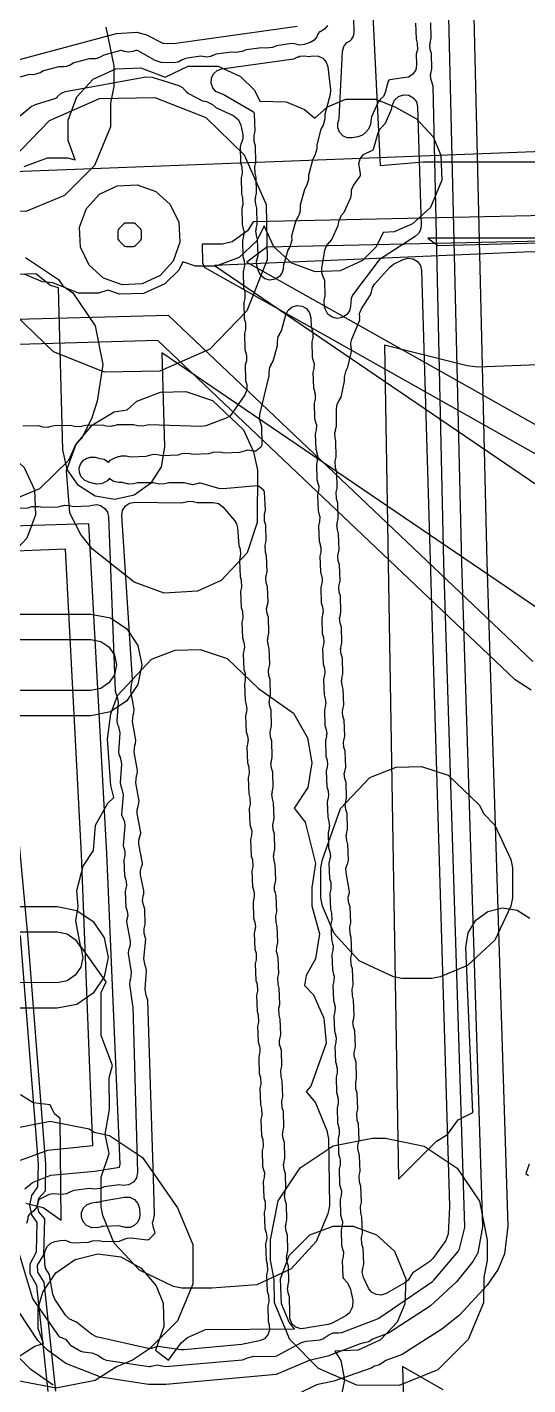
# Model space of a CAD drawing. Header units: metres. Extents: x 17722 to 17999, y 13535 to 15917.
# Drawn here: x 17771.5 to 17791.1, y 15805.2 to 15858.6 of the extents above; entities that cross this region are included whole.
import ezdxf

# ---------------------------------------------------------------- set-up
doc = ezdxf.new("R2010")
doc.units = ezdxf.units.M
doc.layers.add('AI_GREENING_EXCLUSIONS', color=1, linetype='Continuous')
doc.layers.add('AI_GREENING_LAWN', color=82, linetype='Continuous')

msp = doc.modelspace()

# ---------------------------------------------------------------- linework, layer by layer
at = {"layer": 'AI_GREENING_EXCLUSIONS'}
for points in [[(17792.97, 15873.001), (17784.376, 15873.004), (17785.344, 15853.174), (17787.04, 15853.329), (17794.567, 15853.329)], [(17767.036, 15864.103), (17767.865, 15852.832), (17793.435, 15853.806)], [(17787.948, 15862.317), (17788.541, 15837.569), (17789.366, 15811.451), (17789.182, 15810.427), (17788.989, 15810.077), (17788.345, 15809.282), (17787.311, 15808.326), (17785.668, 15807.267), (17785.04, 15807.027), (17784.897, 15806.923), (17784.55, 15806.841), (17783.282, 15806.357), (17782.554, 15806.193), (17781.256, 15805.638), (17776.915, 15805.249), (17776.235, 15805.25), (17774.352, 15805.534), (17772.985, 15806.078), (17772.261, 15806.593), (17771.878, 15806.979), (17771.149, 15808.091)], [(17788.948, 15862.352), (17789.541, 15837.594), (17790.366, 15811.472), (17790.225, 15810.379), (17789.976, 15809.78), (17789.544, 15809.147), (17788.459, 15807.967), (17787.763, 15807.421), (17786.207, 15806.425), (17785.561, 15806.194), (17785.314, 15806.015), (17785.12, 15805.968), (17784.99, 15805.892), (17783.519, 15805.383), (17782.836, 15805.234), (17782.094, 15804.861)], [(17774.56, 15858.626), (17774.864, 15857.095), (17774.864, 15856.289), (17774.733, 15855.63), (17774.733, 15854.705), (17774.113, 15853.183), (17772.926, 15851.996), (17771.404, 15851.376), (17769.743, 15851.392), (17768.298, 15851.996), (17767.154, 15853.119), (17766.507, 15854.628), (17766.491, 15855.548), (17766.342, 15856.298), (17766.342, 15857.1), (17766.646, 15858.631)], [(17769.68, 15856.952), (17774.97, 15858.377), (17775.779, 15858.428), (17776.154, 15858.321), (17776.817, 15857.975), (17777.306, 15857.993), (17782.076, 15858.662)], [(17771.338, 15853.144), (17772.255, 15853.485), (17772.255, 15853.485), (17773.047, 15853.485), (17773.351, 15853.4), (17773.073, 15854.166), (17773.073, 15854.958), (17773.414, 15855.875), (17774.061, 15856.574), (17774.943, 15856.983), (17775.929, 15857.022), (17776.884, 15856.655), (17777.792, 15857.09), (17778.972, 15857.09), (17779.854, 15856.681), (17780.394, 15856.141), (17780.613, 15855.714), (17781.648, 15855.685), (17782.371, 15855.383), (17782.771, 15855.035), (17783.273, 15855.486), (17783.996, 15855.788), (17785.176, 15855.788), (17785.942, 15855.474), (17786.775, 15855.011), (17787.422, 15854.312), (17787.724, 15853.589), (17787.763, 15852.603), (17787.315, 15851.527), (17786.616, 15850.88), (17785.893, 15850.578), (17785.458, 15850.539), (17785.187, 15849.988), (17784.647, 15849.448), (17783.765, 15849.039), (17782.779, 15849), (17781.862, 15849.341), (17781.163, 15849.988), (17780.779, 15850.804), (17780.492, 15850.215), (17779.793, 15849.568), (17778.876, 15849.227), (17778.084, 15849.227), (17777.586, 15849.393), (17777.42, 15849.069), (17776.88, 15848.529), (17776.037, 15848.145), (17775.097, 15848.116), (17774.635, 15848.277), (17774.268, 15848.166), (17773.476, 15848.166), (17772.474, 15848.565), (17772.061, 15848.604), (17771.338, 15848.906)], [(17801.581, 15851.422), (17780.341, 15850.961), (17780.129, 15850.611), (17779.526, 15850.174), (17779.146, 15850.086), (17778.337, 15850.083), (17778.351, 15849.361), (17778.423, 15849.178), (17798.288, 15837.992)], [(17792.34, 15850.221), (17780.885, 15849.972), (17780.102, 15849.38), (17798.778, 15838.864)], [(17794.567, 15850.329), (17787.217, 15850.329), (17787.61, 15850.038), (17794.616, 15850.223)], [(17793.356, 15849.801), (17790.986, 15849.771), (17778.826, 15849.244), (17794.7, 15838.45)], [(17771.398, 15849.563), (17772.695, 15848.695), (17772.863, 15848.445), (17773.261, 15848.178), (17774.129, 15846.881), (17774.433, 15845.35), (17774.212, 15843.909), (17774, 15843.254), (17773.607, 15842.464), (17773.358, 15842.197), (17773.086, 15841.584), (17771.942, 15840.461), (17770.42, 15839.841)], [(17791.58, 15835.734), (17776.757, 15845.814), (17776.857, 15842.1), (17776.725, 15841.331), (17776.309, 15840.671), (17775.672, 15840.22), (17774.911, 15840.047), (17774.141, 15840.179), (17773.481, 15840.595), (17773.031, 15841.232), (17772.858, 15841.993), (17772.688, 15848.365), (17772.373, 15848.455), (17771.797, 15848.914), (17768.162, 15848.788), (17768.276, 15847.212), (17768.593, 15836.884), (17768.973, 15836.352), (17769.149, 15835.591), (17769.03, 15834.526), (17768.683, 15833.969), (17769.201, 15815.476), (17769.775, 15804.721)], [(17791.34, 15833.681), (17777.019, 15847.278), (17765.046, 15846.966)], [(17791.274, 15832.554), (17790.651, 15832.956), (17776.6, 15846.297), (17766.072, 15845.995)], [(17796.266, 15845.521), (17789.184, 15845.252), (17788.758, 15845.297), (17785.515, 15846.121), (17786.066, 15813.315), (17787.561, 15814.81), (17787.983, 15815.079), (17788.408, 15815.653), (17788.979, 15815.943), (17788.709, 15822.424), (17788.799, 15823.002), (17789.103, 15823.502), (17789.576, 15823.847), (17790.145, 15823.985), (17790.723, 15823.895), (17791.223, 15823.59)], [(17771.366, 15812.944), (17771.668, 15813.192), (17772.395, 15813.473), (17774.125, 15813.632), (17775.094, 15813.794), (17775.112, 15813.91), (17774.597, 15826.13), (17773.886, 15839.094), (17769.985, 15838.972)], [(17771.195, 15814.074), (17772.275, 15814.466), (17774.047, 15814.638), (17773.597, 15826.083), (17772.964, 15838.097), (17770.016, 15837.973)], [(17766.348, 15835.539), (17773.97, 15835.541), (17774.735, 15835.389), (17775.384, 15834.955), (17775.818, 15834.306), (17775.97, 15833.541), (17775.818, 15832.776), (17775.384, 15832.127), (17774.735, 15831.693), (17773.97, 15831.541), (17766.454, 15831.539)], [(17765.374, 15834.536), (17773.97, 15834.541), (17774.352, 15834.465), (17774.677, 15834.248), (17774.894, 15833.924), (17774.97, 15833.541), (17774.894, 15833.158), (17774.677, 15832.834), (17774.352, 15832.617), (17773.97, 15832.541), (17765.427, 15832.536)], [(17772.586, 15804.99), (17772.131, 15809.269), (17771.876, 15809.66), (17771.871, 15809.933), (17772.12, 15810.341), (17772.152, 15811.757), (17771.926, 15812.034), (17771.872, 15812.302), (17771.926, 15812.57), (17772.177, 15812.863), (17772.201, 15813.913), (17771.493, 15822.929), (17770.649, 15831.968)], [(17766.652, 15824.043), (17772.645, 15824.043), (17773.411, 15823.89), (17774.06, 15823.457), (17774.493, 15822.808), (17774.645, 15822.043), (17774.493, 15821.277), (17774.06, 15820.628), (17773.411, 15820.195), (17772.645, 15820.043), (17766.765, 15820.043)], [(17766.061, 15823.043), (17772.645, 15823.043), (17773.028, 15822.967), (17773.353, 15822.75), (17773.569, 15822.425), (17773.645, 15822.043), (17773.569, 15821.66), (17773.353, 15821.336), (17773.028, 15821.119), (17772.645, 15821.043), (17765.736, 15821.074)], [(17772.286, 15804.975), (17771.844, 15809.137), (17771.583, 15809.597), (17771.576, 15809.987), (17771.822, 15810.457), (17771.849, 15811.619), (17771.648, 15811.919), (17771.572, 15812.302), (17771.648, 15812.684), (17771.881, 15813.019), (17771.901, 15813.905), (17771.194, 15822.903)], [(17771.407, 15812.38), (17772.092, 15812.203), (17772.804, 15811.712), (17772.755, 15815.704), (17772.539, 15815.896), (17772.371, 15816.243), (17771.697, 15816.32), (17771.201, 15816.632)], [(17770.831, 15815.297), (17772.362, 15815.601), (17773.893, 15815.297), (17773.893, 15815.297), (17774.092, 15815.163), (17774.695, 15815.044), (17775.992, 15814.176), (17777.374, 15812.195), (17777.971, 15810.753), (17777.97, 15809.192), (17777.372, 15807.75), (17776.267, 15806.647), (17775.597, 15806.2), (17774.976, 15805.943), (17774.134, 15805.4), (17772.597, 15805.101), (17771.021, 15805.4)], [(17791.205, 15813.905), (17791.075, 15813.543), (17791.171, 15813.461)], [(17771.108, 15806.33), (17771.76, 15806.759), (17772.099, 15806.859), (17771.892, 15807.454), (17771.892, 15808.246), (17772.084, 15808.878), (17772.594, 15809.639), (17773.345, 15810.163), (17774.235, 15810.381), (17775.144, 15810.263), (17775.949, 15809.825), (17776.54, 15809.126), (17776.806, 15808.44), (17776.84, 15807.525), (17776.505, 15806.601), (17777.019, 15806.206), (17777.511, 15806.886), (17777.764, 15807.098), (17778.478, 15807.414), (17781.979, 15807.436), (17781.769, 15807.698), (17781.467, 15808.421), (17781.428, 15809.407), (17781.769, 15810.324), (17782.575, 15811.13), (17783.492, 15811.471), (17784.284, 15811.471), (17785.201, 15811.13), (17785.9, 15810.483), (17786.348, 15809.407), (17786.309, 15808.421), (17786.007, 15807.698), (17785.36, 15806.999), (17784.478, 15806.59), (17783.56, 15806.551), (17783.795, 15806.194), (17783.942, 15805.427), (17783.784, 15804.663)], [(17772.478, 15805.217), (17771.601, 15805.842), (17771.15, 15806.294)], [(17787.822, 15805.034), (17786.213, 15805.952), (17786.635, 15790.64)]]:
    msp.add_lwpolyline(points, dxfattribs=at)
for points in [[(17776.482, 15855.857), (17778.483, 15855.062), (17779.992, 15853.605), (17780.855, 15851.64), (17780.894, 15849.467), (17780.099, 15847.466), (17778.642, 15845.957), (17776.677, 15845.094), (17774.504, 15845.055), (17772.503, 15845.85), (17770.994, 15847.307), (17770.131, 15849.272), (17770.092, 15851.445), (17770.887, 15853.446), (17772.344, 15854.955), (17774.309, 15855.818), (17776.482, 15855.857)], [(17776.526, 15852.16), (17777.09, 15851.648), (17777.424, 15850.947), (17777.463, 15850.159), (17777.197, 15849.423), (17776.685, 15848.859), (17775.984, 15848.525), (17775.196, 15848.486), (17774.46, 15848.752), (17773.896, 15849.264), (17773.562, 15849.965), (17773.523, 15850.753), (17773.789, 15851.489), (17774.301, 15852.053), (17775.002, 15852.387), (17775.79, 15852.426), (17776.526, 15852.16)], [(17773.004, 15841.185), (17773.386, 15842.224), (17774.029, 15842.984), (17774.884, 15843.491), (17775.399, 15843.567), (17775.774, 15843.915), (17776.705, 15844.265), (17777.699, 15844.292), (17778.749, 15843.94), (17779.973, 15842.781), (17780.359, 15841.925), (17780.514, 15841.206), (17780.507, 15839.144), (17780.113, 15837.954), (17779.084, 15836.857), (17778.153, 15836.44), (17776.851, 15836.367), (17775.669, 15836.793), (17774.034, 15838.098), (17773.569, 15838.669), (17773.142, 15839.505), (17773.004, 15841.185)], [(17770.639, 15841.955), (17771.338, 15841.308), (17771.747, 15840.426), (17771.786, 15839.44), (17771.445, 15838.523), (17770.798, 15837.824), (17769.916, 15837.415), (17768.93, 15837.376), (17768.013, 15837.717), (17767.314, 15838.364), (17766.905, 15839.246), (17766.866, 15840.232), (17767.207, 15841.149), (17767.854, 15841.848), (17768.736, 15842.257), (17769.722, 15842.296), (17770.639, 15841.955)], [(17774.367, 15818.974), (17774.377, 15820.659), (17774.565, 15821.084), (17773.563, 15822.501), (17773.38, 15823.479), (17773.464, 15824.044), (17773.414, 15824.668), (17773.662, 15825.631), (17774.072, 15826.25), (17774.154, 15827.234), (17774.632, 15828.106), (17774.874, 15828.326), (17774.745, 15828.802), (17774.617, 15830.621), (17774.747, 15831.619), (17775.008, 15832.343), (17776.345, 15833.773), (17777.276, 15834.123), (17778.27, 15834.15), (17779.32, 15833.798), (17780.556, 15832.619), (17781.939, 15831.64), (17782.488, 15830.678), (17782.655, 15829.697), (17782.492, 15828.716), (17781.962, 15827.912), (17782.394, 15827.364), (17782.8, 15825.729), (17782.66, 15824.794), (17782.66, 15824.063), (17782.952, 15822.973), (17782.792, 15821.991), (17782.433, 15821.324), (17782.363, 15820.938), (17782.716, 15820.564), (17783.124, 15819.657), (17783.214, 15818.667), (17782.609, 15816.977), (17782.433, 15816.765), (17782.796, 15816.316), (17783.249, 15815.232), (17783.314, 15814.91), (17783.347, 15812.275), (17783.282, 15811.953), (17782.829, 15810.87), (17781.841, 15809.796), (17780.494, 15809.165), (17778.728, 15809.04), (17777.541, 15809.04), (17777.218, 15809.105), (17775.872, 15809.736), (17774.884, 15810.809), (17774.431, 15811.893), (17774.366, 15812.215), (17774.366, 15813.402), (17774.684, 15814.331), (17774.525, 15815.088), (17774.7, 15816.058), (17774.687, 15817.307), (17774.821, 15817.794), (17774.367, 15818.974)], [(17788.011, 15829.201), (17789.235, 15828.042), (17789.412, 15827.681), (17789.855, 15827.238), (17790.485, 15825.891), (17790.55, 15825.569), (17790.55, 15824.381), (17790.485, 15824.059), (17789.855, 15822.712), (17788.781, 15821.724), (17787.697, 15821.271), (17787.375, 15821.206), (17786.188, 15821.206), (17785.865, 15821.271), (17784.518, 15821.902), (17783.531, 15822.976), (17783.077, 15824.059), (17783.012, 15824.381), (17783.012, 15825.569), (17783.077, 15825.891), (17783.777, 15827.897), (17784.937, 15829.119), (17785.967, 15829.526), (17786.961, 15829.553), (17788.011, 15829.201)], [(17783.493, 15814.629), (17785.024, 15814.933), (17785.546, 15814.928), (17787.077, 15814.624), (17788.374, 15813.756), (17789.242, 15812.459), (17789.546, 15810.928), (17789.546, 15810.122), (17789.415, 15809.463), (17789.399, 15808.461), (17788.795, 15807.016), (17787.608, 15805.829), (17786.086, 15805.209), (17784.425, 15805.225), (17782.916, 15805.872), (17781.793, 15807.016), (17781.189, 15808.461), (17781.173, 15809.381), (17781.024, 15810.131), (17781.024, 15810.933), (17781.328, 15812.464), (17782.196, 15813.761), (17783.493, 15814.629)]]:
    msp.add_lwpolyline(points, close=True, dxfattribs=at)
at = {"layer": 'AI_GREENING_LAWN'}
for points in [[(17770.964, 15810.992), (17771.673, 15808.63), (17771.708, 15808.558), (17772.695, 15807.158), (17772.728, 15807.127), (17772.815, 15807.092), (17772.813, 15807.088), (17772.981, 15807.011), (17773.081, 15806.879), (17773.091, 15806.885), (17773.134, 15806.819), (17773.165, 15806.794), (17773.574, 15806.563), (17773.668, 15806.533), (17774.007, 15806.495), (17774.243, 15806.405), (17774.455, 15806.253), (17774.562, 15806.209), (17776.263, 15805.953), (17776.299, 15805.953), (17776.333, 15805.963), (17776.348, 15805.97), (17776.575, 15806.018), (17776.685, 15805.989), (17776.686, 15805.995), (17776.896, 15805.952), (17779.933, 15806.222), (17780.029, 15806.251), (17780.121, 15806.3), (17780.371, 15806.36), (17781.157, 15806.341), (17781.281, 15806.371), (17782.242, 15806.897), (17782.434, 15806.956), (17782.978, 15807.008), (17783.09, 15807.048), (17783.324, 15807.204), (17783.495, 15807.276), (17783.68, 15807.281), (17783.702, 15807.277), (17783.829, 15807.291), (17785.237, 15807.831), (17785.289, 15807.858), (17787.396, 15809.301), (17787.445, 15809.345), (17788.407, 15810.475), (17788.458, 15810.576), (17788.657, 15811.374), (17788.664, 15811.442), (17787.843, 15837.549), (17787.842, 15837.554), (17787.425, 15856.305), (17787.392, 15856.424), (17787.387, 15856.432), (17787.328, 15856.587), (17787.323, 15856.752), (17787.34, 15856.803), (17787.336, 15856.804), (17787.376, 15856.982), (17787.361, 15857.586), (17787.312, 15857.744), (17787.293, 15857.933), (17787.314, 15858.007), (17787.307, 15858.008), (17787.347, 15858.186), (17787.332, 15858.789)], [(17786.735, 15858.775), (17786.75, 15858.148), (17786.796, 15857.995), (17786.803, 15857.727), (17786.763, 15857.571), (17786.773, 15857.135), (17786.737, 15856.938), (17786.627, 15856.77), (17786.46, 15856.66), (17786.262, 15856.624), (17786.251, 15856.624), (17785.722, 15856.549), (17785.681, 15856.535), (17785.661, 15856.495), (17785.542, 15856.053), (17785.469, 15855.895), (17785.346, 15855.773), (17785.34, 15855.768), (17785.257, 15855.667), (17785.002, 15855.093), (17784.976, 15854.918), (17784.966, 15854.786), (17784.879, 15854.612), (17784.784, 15854.491), (17784.644, 15854.367), (17784.468, 15854.304), (17784.239, 15854.267), (17784.049, 15854.274), (17783.875, 15854.351), (17783.743, 15854.487), (17783.671, 15854.663), (17783.67, 15854.853), (17783.712, 15854.961), (17783.73, 15855.042), (17783.863, 15857.661), (17783.912, 15857.854), (17784.033, 15858.012), (17784.156, 15858.083), (17784.212, 15858.139), (17784.29, 15858.268), (17784.325, 15858.403), (17784.303, 15859.005)], [(17783.267, 15858.687), (17783.149, 15858.536), (17782.983, 15858.441), (17782.965, 15858.434), (17782.929, 15858.415), (17782.899, 15858.337), (17782.896, 15858.338), (17782.856, 15858.237), (17782.742, 15858.106), (17782.59, 15858.022), (17782.353, 15857.942), (17782.186, 15857.915), (17782.019, 15857.946), (17781.977, 15857.962), (17781.857, 15857.974), (17781.26, 15857.889), (17781.113, 15857.825), (17780.848, 15857.788), (17780.688, 15857.809), (17780.068, 15857.722), (17779.92, 15857.658), (17779.655, 15857.621), (17779.496, 15857.642), (17778.898, 15857.56), (17778.729, 15857.491), (17778.728, 15857.493), (17778.678, 15857.468), (17778.516, 15857.446), (17778.462, 15857.456), (17778.462, 15857.454), (17778.28, 15857.473), (17777.683, 15857.388), (17777.563, 15857.336), (17777.559, 15857.333), (17777.405, 15857.248), (17777.23, 15857.222), (17776.736, 15857.235), (17776.499, 15857.303), (17775.826, 15857.693), (17775.778, 15857.708), (17775.728, 15857.702), (17775.622, 15857.664), (17775.452, 15857.636), (17775.283, 15857.667), (17775.213, 15857.693), (17775.177, 15857.7), (17775.14, 15857.696), (17774.482, 15857.523), (17774.338, 15857.44), (17774.159, 15857.377), (17774.083, 15857.38), (17774.083, 15857.374), (17773.9, 15857.372), (17773.293, 15857.211), (17773.151, 15857.128), (17772.971, 15857.065), (17772.895, 15857.068), (17772.895, 15857.062), (17772.712, 15857.06), (17772.105, 15856.899), (17771.967, 15856.818), (17771.708, 15856.75), (17771.547, 15856.752), (17770.918, 15856.587)], [(17770.99, 15854.978), (17771.618, 15855.494), (17771.788, 15855.585), (17772.587, 15855.831), (17772.623, 15855.849), (17772.65, 15855.877), (17772.657, 15855.887), (17772.796, 15856.019), (17772.975, 15856.09), (17776.132, 15856.672), (17776.373, 15856.657), (17777.419, 15856.326), (17777.566, 15856.252), (17777.68, 15856.133), (17777.709, 15856.092), (17777.799, 15856.013), (17778.358, 15855.726), (17778.516, 15855.694), (17778.748, 15855.577), (17778.876, 15855.463), (17779.586, 15855.127), (17779.767, 15854.982), (17779.863, 15854.77), (17779.935, 15854.399), (17779.939, 15854.234), (17779.89, 15854.077), (17779.867, 15854.033), (17779.841, 15853.915), (17779.856, 15853.288), (17779.903, 15853.134), (17779.909, 15852.866), (17779.87, 15852.711), (17779.885, 15852.06), (17779.931, 15851.906), (17779.937, 15851.638), (17779.898, 15851.483), (17779.911, 15850.855), (17779.959, 15850.679), (17779.957, 15850.679), (17779.976, 15850.626), (17779.98, 15850.463), (17779.963, 15850.41), (17779.966, 15850.409), (17779.925, 15850.231), (17779.941, 15849.604), (17779.989, 15849.446), (17780.009, 15849.257), (17779.988, 15849.183), (17779.994, 15849.181), (17779.954, 15849.003), (17779.969, 15848.376), (17780.016, 15848.223), (17780.022, 15847.954), (17779.983, 15847.799), (17779.997, 15847.148), (17780.044, 15846.994), (17780.05, 15846.726), (17780.011, 15846.571), (17780.024, 15845.943), (17780.072, 15845.767), (17780.066, 15845.766), (17780.091, 15845.693), (17780.08, 15845.503), (17780.039, 15845.343), (17780.052, 15844.715), (17780.092, 15844.572), (17780.103, 15844.356), (17780.022, 15844.156), (17779.527, 15843.435), (17779.424, 15843.324), (17779.292, 15843.25), (17778.49, 15842.945), (17778.294, 15842.913), (17776.251, 15842.989), (17776.057, 15842.942), (17776.056, 15842.948), (17775.994, 15842.928), (17775.805, 15842.941), (17775.645, 15842.983), (17775.005, 15842.977), (17774.829, 15842.931), (17774.827, 15842.937), (17774.754, 15842.913), (17774.564, 15842.926), (17774.405, 15842.969), (17773.765, 15842.962), (17773.588, 15842.916), (17773.587, 15842.922), (17773.514, 15842.898), (17773.324, 15842.911), (17773.165, 15842.954), (17772.525, 15842.948), (17772.348, 15842.901), (17772.347, 15842.907), (17772.274, 15842.884), (17772.084, 15842.897), (17771.924, 15842.939), (17771.285, 15842.933)], [(17770.858, 15839.701), (17771.495, 15839.721), (17771.649, 15839.769), (17771.917, 15839.777), (17772.072, 15839.739), (17772.686, 15839.757), (17772.862, 15839.807), (17772.864, 15839.801), (17772.936, 15839.826), (17773.126, 15839.816), (17773.286, 15839.777), (17773.9, 15839.795), (17774.022, 15839.829), (17774.201, 15839.847), (17774.374, 15839.799), (17774.52, 15839.694), (17774.619, 15839.543), (17774.658, 15839.368), (17774.923, 15832.524), (17774.947, 15832.427), (17774.993, 15832.331), (17775.042, 15832.081), (17774.991, 15831.327), (17775.017, 15831.2), (17775.055, 15831.125), (17775.107, 15830.866), (17775.054, 15830.116), (17775.081, 15829.985), (17775.116, 15829.919), (17775.172, 15829.65), (17775.116, 15828.906), (17775.146, 15828.77), (17775.177, 15828.713), (17775.236, 15828.435), (17775.176, 15827.658), (17775.178, 15827.622), (17775.191, 15827.588), (17775.238, 15827.507), (17775.291, 15827.368), (17775.301, 15827.219), (17775.238, 15826.446), (17775.241, 15826.409), (17775.269, 15826.338), (17775.263, 15826.335), (17775.304, 15826.221), (17775.297, 15826.031), (17775.261, 15825.872), (17775.286, 15825.258), (17775.338, 15825.083), (17775.336, 15825.082), (17775.356, 15825.031), (17775.363, 15824.867), (17775.348, 15824.814), (17775.35, 15824.814), (17775.313, 15824.635), (17775.341, 15824.021), (17775.393, 15823.864), (17775.416, 15823.676), (17775.385, 15823.558), (17775.392, 15823.556), (17775.37, 15823.482), (17775.37, 15823.445), (17775.506, 15822.681), (17775.51, 15822.532), (17775.47, 15822.389), (17775.446, 15822.337), (17775.428, 15822.197), (17775.55, 15821.459), (17775.524, 15821.199), (17775.492, 15821.117), (17775.479, 15820.992), (17775.607, 15820.152), (17775.612, 15820.092), (17775.8, 15813.585), (17775.761, 15813.375), (17775.637, 15813.201), (17775.451, 15813.094), (17775.238, 15813.075), (17775.089, 15813.093), (17774.49, 15813.02), (17774.342, 15812.958), (17774.076, 15812.926), (17773.917, 15812.95), (17773.295, 15812.875), (17773.167, 15812.822), (17773.014, 15812.743), (17772.832, 15812.723), (17772.464, 15812.749), (17772.332, 15812.722), (17771.959, 15812.528), (17771.919, 15812.493), (17771.898, 15812.444), (17771.884, 15812.363), (17771.83, 15812.207), (17771.728, 15812.078), (17771.531, 15811.899), (17771.504, 15811.863), (17771.492, 15811.82), (17771.487, 15811.752), (17771.438, 15811.572)]]:
    msp.add_lwpolyline(points, dxfattribs=at)
for points in [[(17782.11, 15857.449), (17782.112, 15857.443), (17782.18, 15857.475), (17782.367, 15857.488), (17782.537, 15857.467), (17782.71, 15857.494), (17782.91, 15857.484), (17783.09, 15857.397), (17783.222, 15857.247), (17783.284, 15857.056), (17783.386, 15856.157), (17783.372, 15855.97), (17783.16, 15855.188), (17783.162, 15855.015), (17783.1, 15854.765), (17783.014, 15854.61), (17782.845, 15853.991), (17782.846, 15853.831), (17782.775, 15853.572), (17782.693, 15853.434), (17782.517, 15852.795), (17782.518, 15852.634), (17782.447, 15852.376), (17782.365, 15852.238), (17782.194, 15851.622), (17782.19, 15851.439), (17782.188, 15851.439), (17782.191, 15851.384), (17782.148, 15851.226), (17782.117, 15851.18), (17782.119, 15851.179), (17782.029, 15851.02), (17781.861, 15850.403), (17781.862, 15850.242), (17781.791, 15849.984), (17781.709, 15849.846), (17781.533, 15849.207), (17781.534, 15849.175), (17781.493, 15848.977), (17781.378, 15848.811), (17781.206, 15848.704), (17781.006, 15848.674), (17780.811, 15848.726), (17780.652, 15848.851), (17780.555, 15849.028), (17780.503, 15849.199), (17780.484, 15849.388), (17780.505, 15849.462), (17780.498, 15849.463), (17780.539, 15849.641), (17780.523, 15850.269), (17780.475, 15850.427), (17780.455, 15850.616), (17780.477, 15850.69), (17780.47, 15850.691), (17780.511, 15850.869), (17780.495, 15851.497), (17780.447, 15851.655), (17780.427, 15851.844), (17780.448, 15851.917), (17780.442, 15851.919), (17780.482, 15852.097), (17780.467, 15852.725), (17780.42, 15852.878), (17780.414, 15853.146), (17780.453, 15853.302), (17780.438, 15853.952), (17780.392, 15854.107), (17780.385, 15854.371), (17780.424, 15854.531), (17780.399, 15855.21), (17780.391, 15855.248), (17780.362, 15855.273), (17779.17, 15855.977), (17779.06, 15856.006), (17778.885, 15856.092), (17778.756, 15856.237), (17778.693, 15856.422), (17778.704, 15856.616), (17778.789, 15856.791), (17778.935, 15856.921), (17779.119, 15856.985), (17781.941, 15857.38), (17782.11, 15857.449)], [(17783.159, 15848.65), (17783.126, 15848.766), (17783.105, 15848.801), (17783.045, 15848.963), (17783.044, 15849.136), (17783.162, 15849.846), (17783.227, 15850.021), (17783.351, 15850.16), (17783.371, 15850.175), (17783.445, 15850.27), (17783.692, 15850.822), (17783.716, 15850.98), (17783.826, 15851.225), (17783.929, 15851.348), (17784.187, 15851.92), (17784.208, 15852.058), (17784.219, 15852.229), (17784.296, 15852.396), (17784.554, 15852.759), (17784.573, 15852.801), (17784.574, 15852.848), (17784.544, 15853.026), (17784.539, 15853.04), (17784.504, 15853.246), (17784.556, 15853.448), (17784.687, 15853.611), (17784.872, 15853.707), (17784.877, 15853.708), (17785.035, 15853.788), (17785.073, 15853.819), (17785.095, 15853.862), (17785.261, 15854.467), (17785.335, 15854.623), (17785.456, 15854.744), (17785.464, 15854.75), (17785.547, 15854.851), (17785.802, 15855.425), (17785.819, 15855.54), (17785.899, 15855.745), (17786.06, 15855.897), (17786.061, 15855.898), (17786.256, 15855.964), (17786.462, 15855.946), (17786.642, 15855.846), (17786.767, 15855.682), (17786.815, 15855.482), (17786.952, 15850.82), (17786.928, 15850.651), (17786.848, 15850.501), (17786.723, 15850.385), (17785.32, 15849.481), (17785.256, 15849.421), (17784.248, 15848.078), (17784.2, 15847.949), (17784.178, 15847.642), (17784.134, 15847.47), (17784.034, 15847.325), (17784.02, 15847.311), (17783.85, 15847.199), (17783.649, 15847.164), (17783.451, 15847.211), (17783.289, 15847.334), (17783.189, 15847.512), (17783.154, 15847.622), (17783.144, 15847.89), (17783.181, 15848.046), (17783.159, 15848.65)], [(17775.067, 15850.685), (17775.041, 15850.647), (17775.032, 15850.601), (17775.032, 15850.311), (17775.041, 15850.265), (17775.067, 15850.227), (17775.264, 15850.03), (17775.302, 15850.004), (17775.348, 15849.995), (17775.638, 15849.995), (17775.684, 15850.004), (17775.722, 15850.03), (17775.919, 15850.227), (17775.945, 15850.265), (17775.954, 15850.311), (17775.954, 15850.601), (17775.945, 15850.647), (17775.919, 15850.685), (17775.722, 15850.882), (17775.684, 15850.908), (17775.638, 15850.917), (17775.348, 15850.917), (17775.302, 15850.908), (17775.264, 15850.882), (17775.067, 15850.685)], [(17783.944, 15844.694), (17783.937, 15844.851), (17783.998, 15845.115), (17784.075, 15845.255), (17784.218, 15845.86), (17784.216, 15845.98), (17784.203, 15846.028), (17784.187, 15846.192), (17784.225, 15846.353), (17784.531, 15847.075), (17784.54, 15847.113), (17784.533, 15847.192), (17784.535, 15847.193), (17784.528, 15847.354), (17784.603, 15847.546), (17784.959, 15848.089), (17784.999, 15848.214), (17784.999, 15848.214), (17785.035, 15848.385), (17785.128, 15848.532), (17785.724, 15849.186), (17785.868, 15849.296), (17786.247, 15849.487), (17786.439, 15849.54), (17786.637, 15849.513), (17786.809, 15849.411), (17786.927, 15849.25), (17786.972, 15849.056), (17788.069, 15812.256), (17788.068, 15812.216), (17788.016, 15811.175), (17787.922, 15810.906), (17787.414, 15810.205), (17787.291, 15810.086), (17786.631, 15809.635), (17786.543, 15809.526), (17786.53, 15809.493), (17786.443, 15809.353), (17786.317, 15809.249), (17785.58, 15808.825), (17785.386, 15808.762), (17785.183, 15808.781), (17785.005, 15808.879), (17784.88, 15809.04), (17784.681, 15809.451), (17784.631, 15809.67), (17784.663, 15809.807), (17784.659, 15809.808), (17784.697, 15809.987), (17784.672, 15810.608), (17784.623, 15810.76), (17784.613, 15811.028), (17784.65, 15811.185), (17784.625, 15811.829), (17784.576, 15811.982), (17784.566, 15812.249), (17784.603, 15812.406), (17784.578, 15813.05), (17784.529, 15813.203), (17784.519, 15813.471), (17784.556, 15813.627), (17784.534, 15814.248), (17784.483, 15814.423), (17784.485, 15814.424), (17784.465, 15814.475), (17784.459, 15814.639), (17784.475, 15814.692), (17784.472, 15814.693), (17784.51, 15814.871), (17784.485, 15815.492), (17784.436, 15815.645), (17784.426, 15815.913), (17784.463, 15816.069), (17784.438, 15816.713), (17784.389, 15816.866), (17784.379, 15817.134), (17784.416, 15817.29), (17784.394, 15817.911), (17784.343, 15818.086), (17784.345, 15818.087), (17784.325, 15818.139), (17784.319, 15818.302), (17784.335, 15818.355), (17784.332, 15818.356), (17784.37, 15818.535), (17784.345, 15819.156), (17784.295, 15819.313), (17784.272, 15819.502), (17784.292, 15819.576), (17784.286, 15819.577), (17784.323, 15819.756), (17784.298, 15820.377), (17784.25, 15820.529), (17784.239, 15820.797), (17784.276, 15820.953), (17784.252, 15821.597), (17784.203, 15821.751), (17784.193, 15822.018), (17784.23, 15822.175), (17784.205, 15822.819), (17784.156, 15822.972), (17784.146, 15823.24), (17784.183, 15823.395), (17784.161, 15824.016), (17784.109, 15824.192), (17784.112, 15824.192), (17784.092, 15824.244), (17784.086, 15824.408), (17784.114, 15824.504), (17784.11, 15824.505), (17784.133, 15824.579), (17784.132, 15824.617), (17783.999, 15825.381), (17783.996, 15825.539), (17784.044, 15825.69), (17784.069, 15825.741), (17784.095, 15825.859), (17784.075, 15826.48), (17784.026, 15826.638), (17784.005, 15826.827), (17784.026, 15826.901), (17784.019, 15826.902), (17784.058, 15827.08), (17784.038, 15827.701), (17783.989, 15827.859), (17783.968, 15828.048), (17783.989, 15828.122), (17783.982, 15828.123), (17784.021, 15828.302), (17784.002, 15828.923), (17783.952, 15829.081), (17783.931, 15829.27), (17783.952, 15829.343), (17783.946, 15829.345), (17783.985, 15829.523), (17783.965, 15830.144), (17783.916, 15830.302), (17783.895, 15830.491), (17783.915, 15830.565), (17783.909, 15830.566), (17783.948, 15830.745), (17783.928, 15831.366), (17783.879, 15831.524), (17783.858, 15831.712), (17783.878, 15831.786), (17783.872, 15831.788), (17783.911, 15831.966), (17783.891, 15832.587), (17783.842, 15832.745), (17783.821, 15832.934), (17783.842, 15833.008), (17783.835, 15833.009), (17783.874, 15833.188), (17783.855, 15833.809), (17783.805, 15833.966), (17783.784, 15834.155), (17783.805, 15834.229), (17783.799, 15834.231), (17783.838, 15834.409), (17783.818, 15835.03), (17783.769, 15835.188), (17783.748, 15835.377), (17783.768, 15835.451), (17783.762, 15835.452), (17783.801, 15835.631), (17783.781, 15836.252), (17783.732, 15836.409), (17783.711, 15836.598), (17783.731, 15836.672), (17783.725, 15836.673), (17783.764, 15836.852), (17783.744, 15837.473), (17783.695, 15837.631), (17783.674, 15837.82), (17783.695, 15837.894), (17783.688, 15837.895), (17783.727, 15838.073), (17783.707, 15838.694), (17783.658, 15838.852), (17783.637, 15839.041), (17783.658, 15839.115), (17783.652, 15839.116), (17783.691, 15839.295), (17783.671, 15839.916), (17783.623, 15840.069), (17783.615, 15840.337), (17783.653, 15840.493), (17783.634, 15841.137), (17783.586, 15841.29), (17783.578, 15841.559), (17783.617, 15841.714), (17783.599, 15842.341), (17783.566, 15842.468), (17783.557, 15842.671), (17783.579, 15842.729), (17783.571, 15842.731), (17783.629, 15842.936), (17783.619, 15843.615), (17783.652, 15843.801), (17783.734, 15843.933), (17783.806, 15844.069), (17783.944, 15844.694)], [(17774.313, 15841.663), (17774.49, 15841.634), (17774.662, 15841.52), (17774.666, 15841.514), (17774.731, 15841.596), (17774.909, 15841.691), (17775.094, 15841.747), (17775.096, 15841.74), (17775.169, 15841.767), (17775.358, 15841.76), (17775.519, 15841.722), (17776.146, 15841.749), (17776.322, 15841.801), (17776.322, 15841.798), (17776.374, 15841.819), (17776.537, 15841.826), (17776.591, 15841.81), (17776.591, 15841.813), (17776.77, 15841.776), (17777.397, 15841.805), (17777.549, 15841.855), (17777.817, 15841.867), (17777.974, 15841.831), (17778.624, 15841.859), (17778.777, 15841.909), (17779.045, 15841.921), (17779.201, 15841.885), (17779.828, 15841.911), (17780.003, 15841.963), (17780.005, 15841.957), (17780.138, 15841.999), (17780.367, 15841.961), (17780.381, 15841.955), (17780.421, 15841.946), (17780.457, 15841.965), (17780.653, 15842.121), (17780.686, 15842.162), (17780.698, 15842.214), (17780.691, 15842.899), (17780.634, 15843.092), (17780.596, 15843.193), (17780.604, 15843.393), (17780.975, 15844.906), (17780.973, 15845.063), (17781.007, 15845.253), (17781.049, 15845.32), (17781.043, 15845.324), (17781.133, 15845.483), (17781.301, 15846.1), (17781.3, 15846.265), (17781.335, 15846.452), (17781.377, 15846.516), (17781.371, 15846.52), (17781.461, 15846.679), (17781.632, 15847.309), (17781.723, 15847.489), (17781.878, 15847.618), (17782.071, 15847.676), (17782.271, 15847.653), (17782.446, 15847.552), (17782.567, 15847.391), (17782.615, 15847.195), (17782.627, 15846.843), (17782.678, 15846.667), (17782.672, 15846.666), (17782.697, 15846.593), (17782.689, 15846.403), (17782.651, 15846.243), (17782.672, 15845.638), (17782.723, 15845.463), (17782.717, 15845.461), (17782.743, 15845.389), (17782.734, 15845.199), (17782.696, 15845.038), (17782.717, 15844.434), (17782.768, 15844.259), (17782.762, 15844.257), (17782.788, 15844.184), (17782.78, 15843.995), (17782.741, 15843.834), (17782.763, 15843.23), (17782.814, 15843.054), (17782.807, 15843.052), (17782.833, 15842.98), (17782.825, 15842.79), (17782.786, 15842.629), (17782.808, 15842.025), (17782.859, 15841.85), (17782.853, 15841.848), (17782.878, 15841.776), (17782.87, 15841.586), (17782.832, 15841.425), (17782.853, 15840.821), (17782.904, 15840.645), (17782.898, 15840.644), (17782.923, 15840.571), (17782.915, 15840.381), (17782.877, 15840.221), (17782.898, 15839.617), (17782.949, 15839.441), (17782.943, 15839.439), (17782.968, 15839.367), (17782.96, 15839.177), (17782.922, 15839.016), (17782.943, 15838.412), (17782.994, 15838.237), (17782.988, 15838.235), (17783.014, 15838.163), (17783.005, 15837.973), (17782.967, 15837.812), (17782.989, 15837.207), (17783.039, 15837.033), (17783.036, 15837.032), (17783.055, 15836.982), (17783.06, 15836.818), (17783.044, 15836.765), (17783.047, 15836.765), (17783.008, 15836.586), (17783.027, 15835.982), (17783.076, 15835.824), (17783.097, 15835.635), (17783.076, 15835.561), (17783.082, 15835.56), (17783.043, 15835.381), (17783.062, 15834.777), (17783.112, 15834.619), (17783.132, 15834.431), (17783.112, 15834.357), (17783.118, 15834.355), (17783.079, 15834.177), (17783.098, 15833.572), (17783.147, 15833.415), (17783.168, 15833.226), (17783.148, 15833.152), (17783.154, 15833.15), (17783.115, 15832.972), (17783.134, 15832.368), (17783.183, 15832.21), (17783.204, 15832.021), (17783.183, 15831.947), (17783.19, 15831.946), (17783.151, 15831.767), (17783.17, 15831.163), (17783.219, 15831.005), (17783.24, 15830.816), (17783.219, 15830.742), (17783.225, 15830.741), (17783.186, 15830.563), (17783.205, 15829.958), (17783.255, 15829.801), (17783.275, 15829.612), (17783.255, 15829.538), (17783.261, 15829.536), (17783.222, 15829.358), (17783.241, 15828.754), (17783.29, 15828.596), (17783.311, 15828.407), (17783.291, 15828.333), (17783.297, 15828.332), (17783.258, 15828.153), (17783.277, 15827.549), (17783.326, 15827.391), (17783.347, 15827.202), (17783.326, 15827.128), (17783.333, 15827.127), (17783.294, 15826.949), (17783.313, 15826.344), (17783.362, 15826.187), (17783.383, 15825.998), (17783.362, 15825.924), (17783.368, 15825.922), (17783.329, 15825.744), (17783.348, 15825.14), (17783.396, 15824.987), (17783.404, 15824.719), (17783.366, 15824.563), (17783.384, 15823.935), (17783.432, 15823.78), (17783.441, 15823.514), (17783.403, 15823.357), (17783.422, 15822.753), (17783.472, 15822.577), (17783.466, 15822.575), (17783.491, 15822.503), (17783.482, 15822.313), (17783.443, 15822.152), (17783.462, 15821.548), (17783.512, 15821.373), (17783.506, 15821.371), (17783.531, 15821.298), (17783.522, 15821.108), (17783.483, 15820.948), (17783.503, 15820.344), (17783.553, 15820.168), (17783.547, 15820.166), (17783.572, 15820.094), (17783.563, 15819.904), (17783.524, 15819.743), (17783.543, 15819.139), (17783.593, 15818.963), (17783.587, 15818.962), (17783.612, 15818.889), (17783.603, 15818.699), (17783.564, 15818.539), (17783.583, 15817.935), (17783.634, 15817.759), (17783.628, 15817.757), (17783.653, 15817.685), (17783.644, 15817.495), (17783.605, 15817.334), (17783.624, 15816.73), (17783.674, 15816.554), (17783.668, 15816.553), (17783.693, 15816.48), (17783.684, 15816.29), (17783.645, 15816.13), (17783.664, 15815.525), (17783.715, 15815.35), (17783.708, 15815.348), (17783.734, 15815.276), (17783.725, 15815.086), (17783.686, 15814.925), (17783.705, 15814.321), (17783.755, 15814.145), (17783.749, 15814.143), (17783.774, 15814.071), (17783.765, 15813.881), (17783.726, 15813.721), (17783.745, 15813.116), (17783.796, 15812.941), (17783.789, 15812.939), (17783.815, 15812.866), (17783.806, 15812.677), (17783.767, 15812.516), (17783.786, 15811.912), (17783.836, 15811.736), (17783.83, 15811.734), (17783.855, 15811.662), (17783.846, 15811.472), (17783.807, 15811.312), (17783.826, 15810.707), (17783.876, 15810.532), (17783.87, 15810.53), (17783.895, 15810.457), (17783.886, 15810.267), (17783.847, 15810.107), (17783.867, 15809.495), (17783.875, 15809.455), (17783.897, 15809.419), (17784.044, 15809.252), (17784.156, 15809.032), (17784.261, 15808.565), (17784.252, 15808.31), (17784.231, 15808.242), (17784.138, 15808.069), (17783.986, 15807.945), (17783.448, 15807.662), (17783.3, 15807.611), (17782.478, 15807.47), (17782.437, 15807.456), (17782.227, 15807.433), (17782.026, 15807.499), (17781.87, 15807.642), (17781.787, 15807.837), (17781.793, 15808.048), (17781.794, 15808.054), (17781.773, 15808.691), (17781.724, 15808.849), (17781.702, 15809.038), (17781.723, 15809.112), (17781.716, 15809.113), (17781.755, 15809.292), (17781.733, 15809.905), (17781.684, 15810.063), (17781.662, 15810.252), (17781.683, 15810.326), (17781.676, 15810.327), (17781.715, 15810.506), (17781.693, 15811.119), (17781.644, 15811.277), (17781.622, 15811.466), (17781.643, 15811.54), (17781.636, 15811.541), (17781.675, 15811.72), (17781.654, 15812.334), (17781.604, 15812.491), (17781.582, 15812.68), (17781.603, 15812.754), (17781.596, 15812.755), (17781.635, 15812.934), (17781.614, 15813.548), (17781.564, 15813.705), (17781.542, 15813.894), (17781.563, 15813.968), (17781.557, 15813.969), (17781.595, 15814.148), (17781.574, 15814.762), (17781.524, 15814.919), (17781.503, 15815.108), (17781.523, 15815.182), (17781.517, 15815.183), (17781.555, 15815.362), (17781.534, 15815.976), (17781.486, 15816.128), (17781.477, 15816.396), (17781.515, 15816.553), (17781.494, 15817.189), (17781.446, 15817.343), (17781.437, 15817.611), (17781.475, 15817.766), (17781.456, 15818.38), (17781.406, 15818.556), (17781.408, 15818.557), (17781.389, 15818.608), (17781.383, 15818.772), (17781.399, 15818.825), (17781.397, 15818.826), (17781.435, 15819.004), (17781.414, 15819.618), (17781.366, 15819.771), (17781.357, 15820.039), (17781.395, 15820.195), (17781.374, 15820.832), (17781.326, 15820.985), (17781.317, 15821.253), (17781.355, 15821.409), (17781.336, 15822.022), (17781.286, 15822.198), (17781.292, 15822.2), (17781.267, 15822.272), (17781.276, 15822.462), (17781.315, 15822.623), (17781.294, 15823.26), (17781.246, 15823.413), (17781.237, 15823.681), (17781.275, 15823.837), (17781.256, 15824.451), (17781.206, 15824.626), (17781.209, 15824.627), (17781.19, 15824.678), (17781.185, 15824.842), (17781.201, 15824.894), (17781.198, 15824.895), (17781.237, 15825.073), (17781.219, 15825.687), (17781.17, 15825.845), (17781.15, 15826.034), (17781.17, 15826.107), (17781.164, 15826.109), (17781.203, 15826.287), (17781.185, 15826.901), (17781.136, 15827.059), (17781.116, 15827.248), (17781.136, 15827.322), (17781.13, 15827.323), (17781.169, 15827.502), (17781.151, 15828.115), (17781.102, 15828.273), (17781.081, 15828.462), (17781.102, 15828.536), (17781.096, 15828.537), (17781.135, 15828.716), (17781.117, 15829.33), (17781.068, 15829.487), (17781.047, 15829.676), (17781.068, 15829.75), (17781.062, 15829.752), (17781.101, 15829.93), (17781.083, 15830.544), (17781.034, 15830.702), (17781.013, 15830.89), (17781.034, 15830.964), (17781.028, 15830.966), (17781.067, 15831.144), (17781.049, 15831.758), (17781, 15831.916), (17780.979, 15832.105), (17781, 15832.179), (17780.994, 15832.18), (17781.033, 15832.358), (17781.015, 15832.972), (17780.966, 15833.13), (17780.945, 15833.319), (17780.966, 15833.393), (17780.959, 15833.394), (17780.999, 15833.573), (17780.98, 15834.186), (17780.932, 15834.344), (17780.911, 15834.533), (17780.932, 15834.607), (17780.925, 15834.608), (17780.965, 15834.787), (17780.946, 15835.401), (17780.898, 15835.558), (17780.877, 15835.747), (17780.898, 15835.821), (17780.891, 15835.823), (17780.931, 15836.001), (17780.912, 15836.615), (17780.863, 15836.773), (17780.843, 15836.962), (17780.864, 15837.036), (17780.857, 15837.037), (17780.897, 15837.215), (17780.878, 15837.829), (17780.831, 15837.982), (17780.823, 15838.25), (17780.862, 15838.406), (17780.844, 15839.043), (17780.796, 15839.197), (17780.788, 15839.461), (17780.827, 15839.622), (17780.797, 15840.331), (17780.785, 15840.378), (17780.756, 15840.416), (17780.598, 15840.551), (17780.558, 15840.574), (17780.511, 15840.579), (17779.172, 15840.466), (17778.995, 15840.483), (17778.274, 15840.685), (17778.23, 15840.688), (17778.144, 15840.664), (17778.143, 15840.668), (17777.963, 15840.628), (17777.83, 15840.663), (17777.828, 15840.655), (17777.651, 15840.7), (17777.028, 15840.702), (17776.869, 15840.658), (17776.68, 15840.644), (17776.606, 15840.667), (17776.605, 15840.661), (17776.428, 15840.706), (17775.805, 15840.708), (17775.646, 15840.665), (17775.457, 15840.65), (17775.384, 15840.673), (17775.383, 15840.667), (17775.204, 15840.712), (17775.051, 15840.712), (17774.853, 15840.753), (17774.692, 15840.866), (17774.624, 15840.782), (17774.441, 15840.686), (17774.374, 15840.668), (17774.185, 15840.653), (17774.112, 15840.676), (17774.11, 15840.669), (17773.882, 15840.726), (17773.714, 15840.804), (17773.586, 15840.937), (17773.514, 15841.108), (17773.51, 15841.293), (17773.574, 15841.467), (17773.696, 15841.606), (17773.758, 15841.637), (17773.754, 15841.643), (17773.763, 15841.648), (17773.814, 15841.666), (17773.861, 15841.691), (17773.867, 15841.693), (17773.869, 15841.686), (17773.941, 15841.712), (17774.131, 15841.705), (17774.313, 15841.663)], [(17772.155, 15809.987), (17772.149, 15810.368), (17772.176, 15810.538), (17772.259, 15810.689), (17772.389, 15810.803), (17772.549, 15810.866), (17772.778, 15810.912), (17772.941, 15810.918), (17773.098, 15810.871), (17773.144, 15810.848), (17773.262, 15810.823), (17773.875, 15810.846), (17774.028, 15810.894), (17774.296, 15810.904), (17774.452, 15810.866), (17775.089, 15810.889), (17775.214, 15810.929), (17775.221, 15810.933), (17775.38, 15811.001), (17775.553, 15811.011), (17776.179, 15810.936), (17776.232, 15810.943), (17776.277, 15810.973), (17776.465, 15811.174), (17776.488, 15811.21), (17776.481, 15811.251), (17776.424, 15811.405), (17776.395, 15811.614), (17776.427, 15811.722), (17776.423, 15811.723), (17776.468, 15811.909), (17776.445, 15812.926), (17776.204, 15820.341), (17776.184, 15820.432), (17776.137, 15820.54), (17776.097, 15820.78), (17776.158, 15821.523), (17776.133, 15821.653), (17776.1, 15821.72), (17776.049, 15821.991), (17776.121, 15822.757), (17776.119, 15822.794), (17776.092, 15822.865), (17776.098, 15822.867), (17776.058, 15822.983), (17776.067, 15823.172), (17776.106, 15823.333), (17776.088, 15823.936), (17776.037, 15824.112), (17776.038, 15824.112), (17775.995, 15824.249), (17776.022, 15824.463), (17776.043, 15824.521), (17776.052, 15824.654), (17775.919, 15825.287), (17775.912, 15825.447), (17775.956, 15825.602), (17775.989, 15825.672), (17775.999, 15825.708), (17775.998, 15825.746), (17775.853, 15826.495), (17775.848, 15826.648), (17775.888, 15826.795), (17775.924, 15826.875), (17775.934, 15826.91), (17775.933, 15826.947), (17775.79, 15827.7), (17775.785, 15827.847), (17775.822, 15827.99), (17775.845, 15828.044), (17775.861, 15828.185), (17775.728, 15828.905), (17775.756, 15829.185), (17775.782, 15829.248), (17775.796, 15829.385), (17775.665, 15830.11), (17775.691, 15830.381), (17775.719, 15830.453), (17775.732, 15830.584), (17775.602, 15831.315), (17775.625, 15831.576), (17775.655, 15831.657), (17775.667, 15831.784), (17775.539, 15832.52), (17775.56, 15832.771), (17775.596, 15832.874), (17775.609, 15832.972), (17775.185, 15839.413), (17775.213, 15839.617), (17775.322, 15839.791), (17775.491, 15839.908), (17775.693, 15839.946), (17777.536, 15839.912), (17777.73, 15839.961), (17777.731, 15839.955), (17777.795, 15839.977), (17777.988, 15839.966), (17778.14, 15839.927), (17778.776, 15839.929), (17778.987, 15839.883), (17779.158, 15839.753), (17779.612, 15839.222), (17779.695, 15839.087), (17779.731, 15838.932), (17779.78, 15838.242), (17779.83, 15838.094), (17779.856, 15837.902), (17779.835, 15837.825), (17779.842, 15837.824), (17779.805, 15837.645), (17779.831, 15837.023), (17779.88, 15836.871), (17779.891, 15836.603), (17779.854, 15836.447), (17779.88, 15835.802), (17779.929, 15835.649), (17779.94, 15835.381), (17779.903, 15835.225), (17779.927, 15834.603), (17779.978, 15834.428), (17779.976, 15834.427), (17779.996, 15834.375), (17780.002, 15834.212), (17779.986, 15834.159), (17779.989, 15834.158), (17779.952, 15833.979), (17779.978, 15833.358), (17780.027, 15833.205), (17780.038, 15832.937), (17780.001, 15832.781), (17780.027, 15832.136), (17780.077, 15831.978), (17780.1, 15831.79), (17780.08, 15831.716), (17780.087, 15831.714), (17780.049, 15831.535), (17780.075, 15830.914), (17780.126, 15830.756), (17780.149, 15830.568), (17780.129, 15830.494), (17780.135, 15830.492), (17780.098, 15830.313), (17780.124, 15829.692), (17780.173, 15829.539), (17780.184, 15829.271), (17780.147, 15829.115), (17780.173, 15828.47), (17780.222, 15828.317), (17780.233, 15828.049), (17780.196, 15827.893), (17780.22, 15827.271), (17780.271, 15827.096), (17780.265, 15827.094), (17780.291, 15827.022), (17780.283, 15826.833), (17780.245, 15826.671), (17780.271, 15826.026), (17780.32, 15825.873), (17780.331, 15825.605), (17780.294, 15825.449), (17780.318, 15824.827), (17780.369, 15824.652), (17780.366, 15824.652), (17780.386, 15824.6), (17780.393, 15824.436), (17780.377, 15824.384), (17780.38, 15824.383), (17780.342, 15824.205), (17780.366, 15823.583), (17780.416, 15823.426), (17780.438, 15823.237), (17780.418, 15823.163), (17780.424, 15823.161), (17780.386, 15822.983), (17780.41, 15822.361), (17780.459, 15822.208), (17780.468, 15821.94), (17780.431, 15821.784), (17780.455, 15821.139), (17780.503, 15820.986), (17780.513, 15820.718), (17780.476, 15820.562), (17780.499, 15819.917), (17780.548, 15819.764), (17780.557, 15819.496), (17780.52, 15819.34), (17780.541, 15818.718), (17780.592, 15818.543), (17780.59, 15818.542), (17780.609, 15818.49), (17780.615, 15818.327), (17780.599, 15818.273), (17780.602, 15818.273), (17780.564, 15818.094), (17780.588, 15817.472), (17780.636, 15817.32), (17780.646, 15817.052), (17780.609, 15816.896), (17780.632, 15816.251), (17780.681, 15816.097), (17780.691, 15815.83), (17780.653, 15815.673), (17780.677, 15815.028), (17780.725, 15814.875), (17780.735, 15814.607), (17780.697, 15814.452), (17780.719, 15813.83), (17780.77, 15813.654), (17780.763, 15813.652), (17780.789, 15813.58), (17780.78, 15813.391), (17780.742, 15813.229), (17780.765, 15812.584), (17780.814, 15812.431), (17780.824, 15812.163), (17780.786, 15812.007), (17780.808, 15811.385), (17780.858, 15811.21), (17780.856, 15811.209), (17780.876, 15811.157), (17780.882, 15810.994), (17780.866, 15810.941), (17780.868, 15810.94), (17780.83, 15810.762), (17780.854, 15810.14), (17780.903, 15809.987), (17780.912, 15809.719), (17780.875, 15809.563), (17780.899, 15808.918), (17780.947, 15808.765), (17780.957, 15808.497), (17780.919, 15808.341), (17780.941, 15807.719), (17780.978, 15807.592), (17780.993, 15807.388), (17780.926, 15807.195), (17780.787, 15807.045), (17780.599, 15806.963), (17779.958, 15806.83), (17779.902, 15806.822), (17777.621, 15806.613), (17777.506, 15806.616), (17776.613, 15806.742), (17776.576, 15806.741), (17776.541, 15806.73), (17776.51, 15806.714), (17776.345, 15806.664), (17776.172, 15806.673), (17774.19, 15807.126), (17773.985, 15807.227), (17773.407, 15807.7), (17773.212, 15807.782), (17773.214, 15807.787), (17773.122, 15807.819), (17772.966, 15807.969), (17772.545, 15808.605), (17772.47, 15808.794), (17772.339, 15809.543), (17772.281, 15809.663), (17772.28, 15809.665), (17772.188, 15809.815), (17772.155, 15809.987)], [(17774.265, 15812.417), (17774.373, 15812.457), (17775.293, 15812.617), (17775.498, 15812.609), (17775.683, 15812.521), (17775.816, 15812.365), (17775.877, 15812.169), (17775.896, 15811.96), (17775.88, 15811.781), (17775.801, 15811.619), (17775.671, 15811.496), (17775.505, 15811.426), (17775.325, 15811.42), (17775.262, 15811.441), (17775.262, 15811.439), (17775.068, 15811.486), (17774.476, 15811.465), (17774.429, 15811.472), (17774.387, 15811.449), (17774.278, 15811.415), (17774.01, 15811.405), (17773.972, 15811.414), (17773.796, 15811.496), (17773.664, 15811.638), (17773.596, 15811.82), (17773.602, 15812.013), (17773.682, 15812.19), (17773.823, 15812.324), (17774.004, 15812.393), (17774.151, 15812.419), (17774.265, 15812.417)]]:
    msp.add_lwpolyline(points, close=True, dxfattribs=at)

doc.saveas('drawing.dxf')
